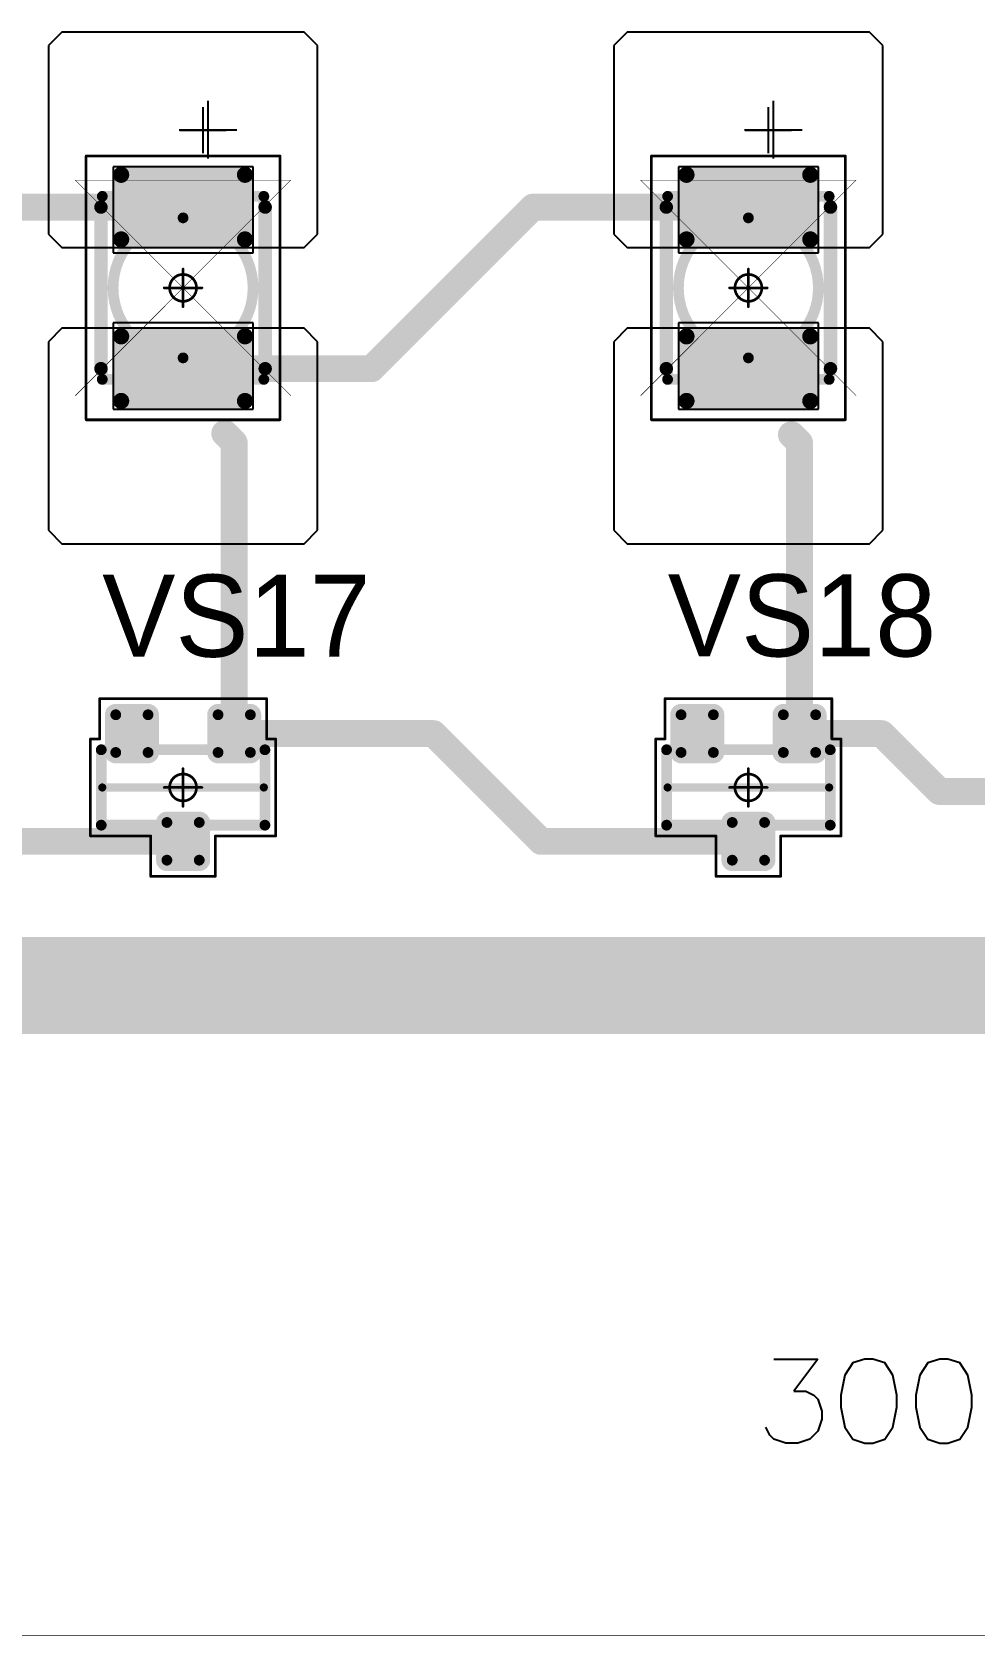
# Model space of a CAD drawing. Header units: millimetres. Extents: x 0 to 395, y 0 to 190.
# Drawn here: x 48.2 to 65.71, y 0 to 29.78 of the extents above; entities that cross this region are included whole.
import ezdxf

# ---------------------------------------------------------------- set-up
doc = ezdxf.new("R2010")
doc.units = ezdxf.units.MM
for name, color, linetype in [('Mechanical13', 56, 'Continuous'), ('Mechanical15', 56, 'Continuous'), ('Mechanical3', 76, 'Continuous'), ('Mechanical5', 56, 'Continuous'), ('TopLayer', 1, 'Continuous'), ('TopOverlay', 2, 'Continuous'), ('TopPaste', 8, 'Continuous'), ('TopSolder', 216, 'Continuous')]:
    doc.layers.add(name, color=color, linetype=linetype)

# ---------------------------------------------------------------- blocks, each defined once
blk = doc.blocks.new('SOT23_1166')
at = {"layer": 'Mechanical13', "const_width": 0.2}
for points in [[(0.7, 1.52), (-0.7, 1.52)], [(-0.7, -1.52), (-0.7, 1.52)], [(0.7, -1.52), (0.7, 1.52)], [(0.7, -1.52), (-0.7, -1.52)]]:
    blk.add_lwpolyline(points, dxfattribs=at)
at = {"layer": 'Mechanical13', "const_width": 0.1}
for points in [[(-0.75, 1.52, 1), (-0.65, 1.52, 1)], [(-0.75, 1.52, 1), (-0.65, 1.52, 1)], [(0.65, 1.52, 1), (0.75, 1.52, 1)], [(0.65, 1.52, 1), (0.75, 1.52, 1)], [(-0.75, -1.52, 1), (-0.65, -1.52, 1)], [(-0.75, -1.52, 1), (-0.65, -1.52, 1)], [(0.65, -1.52, 1), (0.75, -1.52, 1)], [(0.65, -1.52, 1), (0.75, -1.52, 1)]]:
    blk.add_lwpolyline(points, format="xyb", close=True, dxfattribs=at)
at = {"layer": 'Mechanical15', "const_width": 0.05}
for points in [[(-1.65, -1.55), (-1.65, 1.55)], [(-0.9, 1.55), (-1.65, 1.55)], [(-0.9, 1.55), (-0.9, 1.72)], [(0.9, 1.72), (-0.9, 1.72)], [(0.9, 0.6), (0.9, 1.72)], [(1.65, 0.6), (0.9, 0.6)], [(1.65, -0.6), (1.65, 0.6)], [(0, -0.35), (0, 0.35)], [(0.35, 0), (-0.35, 0)], [(1.65, -0.6), (0.9, -0.6)], [(0.9, -1.72), (0.9, -0.6)], [(-0.9, -1.55), (-1.65, -1.55)], [(-0.9, -1.72), (-0.9, -1.55)], [(0.9, -1.72), (-0.9, -1.72)]]:
    blk.add_lwpolyline(points, dxfattribs=at)
at = {"layer": 'Mechanical15'}
for points, const_width in [([(-1.662, 1.55, 1), (-1.637, 1.55, 1)], 0.025), ([(-1.662, 1.55, 1), (-1.637, 1.55, 1)], 0.025), ([(-0.913, 1.72, 1), (-0.888, 1.72, 1)], 0.025), ([(-0.913, 1.72, 1), (-0.888, 1.72, 1)], 0.025), ([(-0.913, 1.55, 1), (-0.888, 1.55, 1)], 0.025), ([(-0.913, 1.55, 1), (-0.888, 1.55, 1)], 0.025), ([(0.888, 1.72, 1), (0.913, 1.72, 1)], 0.025), ([(0.888, 1.72, 1), (0.913, 1.72, 1)], 0.025), ([(0.888, 0.6, 1), (0.913, 0.6, 1)], 0.025), ([(0.888, 0.6, 1), (0.913, 0.6, 1)], 0.025), ([(1.637, 0.6, 1), (1.662, 0.6, 1)], 0.025), ([(1.637, 0.6, 1), (1.662, 0.6, 1)], 0.025), ([(-0.012, 0.35, 1), (0.012, 0.35, 1)], 0.025), ([(-0.362, 0, 1), (-0.337, 0, 1)], 0.025), ([(0.25, 0, 1), (-0.25, 0, 1)], 0.05), ([(-0.262, 0, 1), (-0.238, 0, 1)], 0.025), ([(0.238, 0, 1), (0.262, 0, 1)], 0.025), ([(0.337, 0, 1), (0.362, 0, 1)], 0.025), ([(-0.012, -0.35, 1), (0.012, -0.35, 1)], 0.025), ([(0.888, -0.6, 1), (0.913, -0.6, 1)], 0.025), ([(0.888, -0.6, 1), (0.913, -0.6, 1)], 0.025), ([(1.637, -0.6, 1), (1.662, -0.6, 1)], 0.025), ([(1.637, -0.6, 1), (1.662, -0.6, 1)], 0.025), ([(-1.662, -1.55, 1), (-1.637, -1.55, 1)], 0.025), ([(-1.662, -1.55, 1), (-1.637, -1.55, 1)], 0.025), ([(-0.913, -1.55, 1), (-0.888, -1.55, 1)], 0.025), ([(-0.913, -1.55, 1), (-0.888, -1.55, 1)], 0.025), ([(-0.913, -1.72, 1), (-0.888, -1.72, 1)], 0.025), ([(-0.913, -1.72, 1), (-0.888, -1.72, 1)], 0.025), ([(0.888, -1.72, 1), (0.913, -1.72, 1)], 0.025), ([(0.888, -1.72, 1), (0.913, -1.72, 1)], 0.025)]:
    blk.add_lwpolyline(points, format="xyb", close=True, dxfattribs=dict(at, const_width=const_width))
at = {"layer": 'TopLayer', "const_width": 0.1}
for points in [[(-1.4, 1.25, 1), (-1.3, 1.25, 1)], [(-0.7, 1.25, 1), (-0.6, 1.25, 1)], [(-1.4, 0.65, 1), (-1.3, 0.65, 1)], [(-0.7, 0.65, 1), (-0.6, 0.65, 1)], [(0.6, 0.3, 1), (0.7, 0.3, 1)], [(1.3, 0.3, 1), (1.4, 0.3, 1)], [(0.6, -0.3, 1), (0.7, -0.3, 1)], [(1.3, -0.3, 1), (1.4, -0.3, 1)], [(-1.4, -0.65, 1), (-1.3, -0.65, 1)], [(-0.7, -0.65, 1), (-0.6, -0.65, 1)], [(-1.4, -1.25, 1), (-1.3, -1.25, 1)], [(-0.7, -1.25, 1), (-0.6, -1.25, 1)]]:
    blk.add_lwpolyline(points, format="xyb", close=True, dxfattribs=at)
at = {"layer": 'TopLayer'}
for points in [[(-1.45, 1.25), (-1.45, 0.65), (-0.55, 1.25), (-0.55, 0.65)], [(-1.35, 1.35), (-1.35, 0.55), (-0.65, 1.35), (-0.65, 0.55)], [(0.55, 0.3), (0.55, -0.3), (1.45, 0.3), (1.45, -0.3)], [(0.65, 0.4), (0.65, -0.4), (1.35, 0.4), (1.35, -0.4)], [(-1.35, -0.55), (-1.35, -1.35), (-0.65, -0.55), (-0.65, -1.35)], [(-1.45, -0.65), (-1.45, -1.25), (-0.55, -0.65), (-0.55, -1.25)]]:
    blk.add_solid(points, dxfattribs=at)
at = {"layer": 'TopOverlay', "const_width": 0.15}
blk.add_lwpolyline([(0, -1.5), (0, 1.5)], dxfattribs=at)
at = {"layer": 'TopOverlay', "const_width": 0.075}
for points in [[(-0.038, 1.5, 1), (0.038, 1.5, 1)], [(-0.038, -1.5, 1), (0.038, -1.5, 1)]]:
    blk.add_lwpolyline(points, format="xyb", close=True, dxfattribs=at)
at = {"layer": 'TopPaste', "const_width": 0.075}
for points in [[(-1.387, 1.25, 1), (-1.313, 1.25, 1)], [(-0.687, 1.25, 1), (-0.613, 1.25, 1)], [(-1.387, 0.65, 1), (-1.313, 0.65, 1)], [(-0.687, 0.65, 1), (-0.613, 0.65, 1)], [(0.613, 0.3, 1), (0.687, 0.3, 1)], [(1.313, 0.3, 1), (1.387, 0.3, 1)], [(0.613, -0.3, 1), (0.687, -0.3, 1)], [(1.313, -0.3, 1), (1.387, -0.3, 1)], [(-1.387, -0.65, 1), (-1.313, -0.65, 1)], [(-0.687, -0.65, 1), (-0.613, -0.65, 1)], [(-1.387, -1.25, 1), (-1.313, -1.25, 1)], [(-0.687, -1.25, 1), (-0.613, -1.25, 1)]]:
    blk.add_lwpolyline(points, format="xyb", close=True, dxfattribs=at)
at = {"layer": 'TopPaste'}
for points in [[(-1.425, 1.25), (-1.425, 0.65), (-0.575, 1.25), (-0.575, 0.65)], [(-1.35, 1.325), (-1.35, 0.575), (-0.65, 1.325), (-0.65, 0.575)], [(0.575, 0.3), (0.575, -0.3), (1.425, 0.3), (1.425, -0.3)], [(0.65, 0.375), (0.65, -0.375), (1.35, 0.375), (1.35, -0.375)], [(-1.35, -0.575), (-1.35, -1.325), (-0.65, -0.575), (-0.65, -1.325)], [(-1.425, -0.65), (-1.425, -1.25), (-0.575, -0.65), (-0.575, -1.25)]]:
    blk.add_solid(points, dxfattribs=at)
at = {"layer": 'TopSolder', "const_width": 0.202}
for points in [[(-1.451, 1.25, 1), (-1.249, 1.25, 1)], [(-0.751, 1.25, 1), (-0.549, 1.25, 1)], [(-1.451, 0.65, 1), (-1.249, 0.65, 1)], [(-0.751, 0.65, 1), (-0.549, 0.65, 1)], [(0.549, 0.3, 1), (0.751, 0.3, 1)], [(1.249, 0.3, 1), (1.451, 0.3, 1)], [(0.549, -0.3, 1), (0.751, -0.3, 1)], [(1.249, -0.3, 1), (1.451, -0.3, 1)], [(-1.451, -0.65, 1), (-1.249, -0.65, 1)], [(-0.751, -0.65, 1), (-0.549, -0.65, 1)], [(-1.451, -1.25, 1), (-1.249, -1.25, 1)], [(-0.751, -1.25, 1), (-0.549, -1.25, 1)]]:
    blk.add_lwpolyline(points, format="xyb", close=True, dxfattribs=at)
at = {"layer": 'TopSolder'}
for points in [[(-1.552, 1.25), (-1.552, 0.65), (-0.448, 1.25), (-0.448, 0.65)], [(-1.35, 1.452), (-1.35, 0.448), (-0.65, 1.452), (-0.65, 0.448)], [(0.448, 0.3), (0.448, -0.3), (1.552, 0.3), (1.552, -0.3)], [(0.65, 0.502), (0.65, -0.502), (1.35, 0.502), (1.35, -0.502)], [(-1.35, -0.448), (-1.35, -1.452), (-0.65, -0.448), (-0.65, -1.452)], [(-1.552, -0.65), (-1.552, -1.25), (-0.448, -0.65), (-0.448, -1.25)]]:
    blk.add_solid(points, dxfattribs=at)
blk = doc.blocks.new('SOT23_1167')
at = {"layer": 'Mechanical13', "const_width": 0.2}
for points in [[(0.7, 1.52), (-0.7, 1.52)], [(-0.7, -1.52), (-0.7, 1.52)], [(0.7, -1.52), (0.7, 1.52)], [(0.7, -1.52), (-0.7, -1.52)]]:
    blk.add_lwpolyline(points, dxfattribs=at)
at = {"layer": 'Mechanical13', "const_width": 0.1}
for points in [[(-0.75, 1.52, 1), (-0.65, 1.52, 1)], [(-0.75, 1.52, 1), (-0.65, 1.52, 1)], [(0.65, 1.52, 1), (0.75, 1.52, 1)], [(0.65, 1.52, 1), (0.75, 1.52, 1)], [(-0.75, -1.52, 1), (-0.65, -1.52, 1)], [(-0.75, -1.52, 1), (-0.65, -1.52, 1)], [(0.65, -1.52, 1), (0.75, -1.52, 1)], [(0.65, -1.52, 1), (0.75, -1.52, 1)]]:
    blk.add_lwpolyline(points, format="xyb", close=True, dxfattribs=at)
at = {"layer": 'Mechanical15', "const_width": 0.05}
for points in [[(-1.65, -1.55), (-1.65, 1.55)], [(-0.9, 1.55), (-1.65, 1.55)], [(-0.9, 1.55), (-0.9, 1.72)], [(0.9, 1.72), (-0.9, 1.72)], [(0.9, 0.6), (0.9, 1.72)], [(1.65, 0.6), (0.9, 0.6)], [(1.65, -0.6), (1.65, 0.6)], [(0, -0.35), (0, 0.35)], [(0.35, 0), (-0.35, 0)], [(1.65, -0.6), (0.9, -0.6)], [(0.9, -1.72), (0.9, -0.6)], [(-0.9, -1.55), (-1.65, -1.55)], [(-0.9, -1.72), (-0.9, -1.55)], [(0.9, -1.72), (-0.9, -1.72)]]:
    blk.add_lwpolyline(points, dxfattribs=at)
at = {"layer": 'Mechanical15'}
for points, const_width in [([(-1.662, 1.55, 1), (-1.637, 1.55, 1)], 0.025), ([(-1.662, 1.55, 1), (-1.637, 1.55, 1)], 0.025), ([(-0.913, 1.72, 1), (-0.888, 1.72, 1)], 0.025), ([(-0.913, 1.72, 1), (-0.888, 1.72, 1)], 0.025), ([(-0.913, 1.55, 1), (-0.888, 1.55, 1)], 0.025), ([(-0.913, 1.55, 1), (-0.888, 1.55, 1)], 0.025), ([(0.888, 1.72, 1), (0.913, 1.72, 1)], 0.025), ([(0.888, 1.72, 1), (0.913, 1.72, 1)], 0.025), ([(0.888, 0.6, 1), (0.913, 0.6, 1)], 0.025), ([(0.888, 0.6, 1), (0.913, 0.6, 1)], 0.025), ([(1.637, 0.6, 1), (1.662, 0.6, 1)], 0.025), ([(1.637, 0.6, 1), (1.662, 0.6, 1)], 0.025), ([(-0.012, 0.35, 1), (0.012, 0.35, 1)], 0.025), ([(-0.362, 0, 1), (-0.337, 0, 1)], 0.025), ([(0.25, 0, 1), (-0.25, 0, 1)], 0.05), ([(-0.262, 0, 1), (-0.238, 0, 1)], 0.025), ([(0.238, 0, 1), (0.262, 0, 1)], 0.025), ([(0.337, 0, 1), (0.362, 0, 1)], 0.025), ([(-0.012, -0.35, 1), (0.012, -0.35, 1)], 0.025), ([(0.888, -0.6, 1), (0.913, -0.6, 1)], 0.025), ([(0.888, -0.6, 1), (0.913, -0.6, 1)], 0.025), ([(1.637, -0.6, 1), (1.662, -0.6, 1)], 0.025), ([(1.637, -0.6, 1), (1.662, -0.6, 1)], 0.025), ([(-1.662, -1.55, 1), (-1.637, -1.55, 1)], 0.025), ([(-1.662, -1.55, 1), (-1.637, -1.55, 1)], 0.025), ([(-0.913, -1.55, 1), (-0.888, -1.55, 1)], 0.025), ([(-0.913, -1.55, 1), (-0.888, -1.55, 1)], 0.025), ([(-0.913, -1.72, 1), (-0.888, -1.72, 1)], 0.025), ([(-0.913, -1.72, 1), (-0.888, -1.72, 1)], 0.025), ([(0.888, -1.72, 1), (0.913, -1.72, 1)], 0.025), ([(0.888, -1.72, 1), (0.913, -1.72, 1)], 0.025)]:
    blk.add_lwpolyline(points, format="xyb", close=True, dxfattribs=dict(at, const_width=const_width))
at = {"layer": 'TopLayer', "const_width": 0.1}
for points in [[(-1.4, 1.25, 1), (-1.3, 1.25, 1)], [(-0.7, 1.25, 1), (-0.6, 1.25, 1)], [(-1.4, 0.65, 1), (-1.3, 0.65, 1)], [(-0.7, 0.65, 1), (-0.6, 0.65, 1)], [(0.6, 0.3, 1), (0.7, 0.3, 1)], [(1.3, 0.3, 1), (1.4, 0.3, 1)], [(0.6, -0.3, 1), (0.7, -0.3, 1)], [(1.3, -0.3, 1), (1.4, -0.3, 1)], [(-1.4, -0.65, 1), (-1.3, -0.65, 1)], [(-0.7, -0.65, 1), (-0.6, -0.65, 1)], [(-1.4, -1.25, 1), (-1.3, -1.25, 1)], [(-0.7, -1.25, 1), (-0.6, -1.25, 1)]]:
    blk.add_lwpolyline(points, format="xyb", close=True, dxfattribs=at)
at = {"layer": 'TopLayer'}
for points in [[(-1.45, 1.25), (-1.45, 0.65), (-0.55, 1.25), (-0.55, 0.65)], [(-1.35, 1.35), (-1.35, 0.55), (-0.65, 1.35), (-0.65, 0.55)], [(0.55, 0.3), (0.55, -0.3), (1.45, 0.3), (1.45, -0.3)], [(0.65, 0.4), (0.65, -0.4), (1.35, 0.4), (1.35, -0.4)], [(-1.35, -0.55), (-1.35, -1.35), (-0.65, -0.55), (-0.65, -1.35)], [(-1.45, -0.65), (-1.45, -1.25), (-0.55, -0.65), (-0.55, -1.25)]]:
    blk.add_solid(points, dxfattribs=at)
at = {"layer": 'TopOverlay', "const_width": 0.15}
blk.add_lwpolyline([(0, -1.5), (0, 1.5)], dxfattribs=at)
at = {"layer": 'TopOverlay', "const_width": 0.075}
for points in [[(-0.038, 1.5, 1), (0.038, 1.5, 1)], [(-0.038, -1.5, 1), (0.038, -1.5, 1)]]:
    blk.add_lwpolyline(points, format="xyb", close=True, dxfattribs=at)
at = {"layer": 'TopPaste', "const_width": 0.075}
for points in [[(-1.387, 1.25, 1), (-1.313, 1.25, 1)], [(-0.687, 1.25, 1), (-0.613, 1.25, 1)], [(-1.387, 0.65, 1), (-1.313, 0.65, 1)], [(-0.687, 0.65, 1), (-0.613, 0.65, 1)], [(0.613, 0.3, 1), (0.687, 0.3, 1)], [(1.313, 0.3, 1), (1.387, 0.3, 1)], [(0.613, -0.3, 1), (0.687, -0.3, 1)], [(1.313, -0.3, 1), (1.387, -0.3, 1)], [(-1.387, -0.65, 1), (-1.313, -0.65, 1)], [(-0.687, -0.65, 1), (-0.613, -0.65, 1)], [(-1.387, -1.25, 1), (-1.313, -1.25, 1)], [(-0.687, -1.25, 1), (-0.613, -1.25, 1)]]:
    blk.add_lwpolyline(points, format="xyb", close=True, dxfattribs=at)
at = {"layer": 'TopPaste'}
for points in [[(-1.425, 1.25), (-1.425, 0.65), (-0.575, 1.25), (-0.575, 0.65)], [(-1.35, 1.325), (-1.35, 0.575), (-0.65, 1.325), (-0.65, 0.575)], [(0.575, 0.3), (0.575, -0.3), (1.425, 0.3), (1.425, -0.3)], [(0.65, 0.375), (0.65, -0.375), (1.35, 0.375), (1.35, -0.375)], [(-1.35, -0.575), (-1.35, -1.325), (-0.65, -0.575), (-0.65, -1.325)], [(-1.425, -0.65), (-1.425, -1.25), (-0.575, -0.65), (-0.575, -1.25)]]:
    blk.add_solid(points, dxfattribs=at)
at = {"layer": 'TopSolder', "const_width": 0.202}
for points in [[(-1.451, 1.25, 1), (-1.249, 1.25, 1)], [(-0.751, 1.25, 1), (-0.549, 1.25, 1)], [(-1.451, 0.65, 1), (-1.249, 0.65, 1)], [(-0.751, 0.65, 1), (-0.549, 0.65, 1)], [(0.549, 0.3, 1), (0.751, 0.3, 1)], [(1.249, 0.3, 1), (1.451, 0.3, 1)], [(0.549, -0.3, 1), (0.751, -0.3, 1)], [(1.249, -0.3, 1), (1.451, -0.3, 1)], [(-1.451, -0.65, 1), (-1.249, -0.65, 1)], [(-0.751, -0.65, 1), (-0.549, -0.65, 1)], [(-1.451, -1.25, 1), (-1.249, -1.25, 1)], [(-0.751, -1.25, 1), (-0.549, -1.25, 1)]]:
    blk.add_lwpolyline(points, format="xyb", close=True, dxfattribs=at)
at = {"layer": 'TopSolder'}
for points in [[(-1.552, 1.25), (-1.552, 0.65), (-0.448, 1.25), (-0.448, 0.65)], [(-1.35, 1.452), (-1.35, 0.448), (-0.65, 1.452), (-0.65, 0.448)], [(0.448, 0.3), (0.448, -0.3), (1.552, 0.3), (1.552, -0.3)], [(0.65, 0.502), (0.65, -0.502), (1.35, 0.502), (1.35, -0.502)], [(-1.35, -0.448), (-1.35, -1.452), (-0.65, -0.448), (-0.65, -1.452)], [(-1.552, -0.65), (-1.552, -1.25), (-0.448, -0.65), (-0.448, -1.25)]]:
    blk.add_solid(points, dxfattribs=at)
blk = doc.blocks.new('T66G_4_1314')
at = {"layer": 'Mechanical13'}
for p, q in [((2.936, 0.071), (2.936, -1)), ((2.4, -0.464), (3.471, -0.464))]:
    blk.add_line(p, q, dxfattribs=at)
at = {"layer": 'Mechanical13', "const_width": 0.2}
for points in [[(-1.7, 1.5), (1.7, 1.5)], [(-1.7, 1.5), (-1.7, -1.5)], [(1.7, 1.5), (1.7, -1.5)], [(-1.7, -1.5), (1.7, -1.5)]]:
    blk.add_lwpolyline(points, dxfattribs=at)
at = {"layer": 'Mechanical13'}
for points, const_width in [([(-1.75, 1.5, 1), (-1.65, 1.5, 1)], 0.1), ([(-1.75, 1.5, 1), (-1.65, 1.5, 1)], 0.1), ([(1.65, 1.5, 1), (1.75, 1.5, 1)], 0.1), ([(1.65, 1.5, 1), (1.75, 1.5, 1)], 0.1), ([(1.3, 0, 1), (-1.3, 0, 1)], 0.2), ([(-1.35, 0, 1), (-1.25, 0, 1)], 0.1), ([(1.25, 0, 1), (1.35, 0, 1)], 0.1), ([(-1.75, -1.5, 1), (-1.65, -1.5, 1)], 0.1), ([(-1.75, -1.5, 1), (-1.65, -1.5, 1)], 0.1), ([(1.65, -1.5, 1), (1.75, -1.5, 1)], 0.1), ([(1.65, -1.5, 1), (1.75, -1.5, 1)], 0.1)]:
    blk.add_lwpolyline(points, format="xyb", close=True, dxfattribs=dict(at, const_width=const_width))
at = {"layer": 'Mechanical15', "const_width": 0.05}
for points in [[(-2.45, 1.8), (-2.45, -1.8)], [(-2.45, 1.8), (2.45, 1.8)], [(2.45, 1.8), (2.45, -1.8)], [(0, 0.35), (0, -0.35)], [(-0.35, 0), (0.35, 0)], [(-2.45, -1.8), (2.45, -1.8)]]:
    blk.add_lwpolyline(points, dxfattribs=at)
at = {"layer": 'Mechanical15'}
for points, const_width in [([(-2.462, 1.8, 1), (-2.438, 1.8, 1)], 0.025), ([(-2.462, 1.8, 1), (-2.438, 1.8, 1)], 0.025), ([(2.438, 1.8, 1), (2.462, 1.8, 1)], 0.025), ([(2.438, 1.8, 1), (2.462, 1.8, 1)], 0.025), ([(-0.012, 0.35, 1), (0.012, 0.35, 1)], 0.025), ([(-0.362, 0, 1), (-0.337, 0, 1)], 0.025), ([(0.25, 0, 1), (-0.25, 0, 1)], 0.05), ([(-0.262, 0, 1), (-0.238, 0, 1)], 0.025), ([(0.238, 0, 1), (0.262, 0, 1)], 0.025), ([(0.337, 0, 1), (0.362, 0, 1)], 0.025), ([(-0.012, -0.35, 1), (0.012, -0.35, 1)], 0.025), ([(-2.462, -1.8, 1), (-2.438, -1.8, 1)], 0.025), ([(-2.462, -1.8, 1), (-2.438, -1.8, 1)], 0.025), ([(2.438, -1.8, 1), (2.462, -1.8, 1)], 0.025), ([(2.438, -1.8, 1), (2.462, -1.8, 1)], 0.025)]:
    blk.add_lwpolyline(points, format="xyb", close=True, dxfattribs=dict(at, const_width=const_width))
at = {"layer": 'TopLayer'}
for p, q in [((-4.5, 2.5), (-4.75, 2.25)), ((-1, 2.5), (-4.5, 2.5)), ((-0.75, 2.25), (-1, 2.5)), ((1, 2.5), (0.75, 2.25)), ((4.5, 2.5), (1, 2.5)), ((4.75, 2.25), (4.5, 2.5)), ((-4.75, 2.25), (-4.75, -2.25)), ((-0.75, -2.25), (-0.75, 2.25)), ((0.75, 2.25), (0.75, -2.25)), ((4.75, -2.25), (4.75, 2.25)), ((-4.75, -2.25), (-4.5, -2.5)), ((-1, -2.5), (-0.75, -2.25)), ((0.75, -2.25), (1, -2.5)), ((4.5, -2.5), (4.75, -2.25)), ((-4.5, -2.5), (-1, -2.5)), ((1, -2.5), (4.5, -2.5))]:
    blk.add_line(p, q, dxfattribs=at)
at = {"layer": 'TopLayer', "const_width": 0.15}
for points in [[(-2.175, 1.15, 1), (-2.025, 1.15, 1)], [(-0.975, 1.15, 1), (-0.825, 1.15, 1)], [(0.825, 1.15, 1), (0.975, 1.15, 1)], [(2.025, 1.15, 1), (2.175, 1.15, 1)], [(-2.175, -1.15, 1), (-2.025, -1.15, 1)], [(-0.975, -1.15, 1), (-0.825, -1.15, 1)], [(0.825, -1.15, 1), (0.975, -1.15, 1)], [(2.025, -1.15, 1), (2.175, -1.15, 1)]]:
    blk.add_lwpolyline(points, format="xyb", close=True, dxfattribs=at)
at = {"layer": 'TopLayer'}
for points in [[(-0.9, 1.3), (-2.1, 1.3), (-0.9, -1.3), (-2.1, -1.3)], [(2.1, 1.3), (0.9, 1.3), (2.1, -1.3), (0.9, -1.3)], [(-0.75, 1.15), (-2.25, 1.15), (-0.75, -1.15), (-2.25, -1.15)], [(2.25, 1.15), (0.75, 1.15), (2.25, -1.15), (0.75, -1.15)]]:
    blk.add_solid(points, dxfattribs=at)
at = {"layer": 'TopOverlay'}
for p, q in [((2.928, 0.057), (2.928, -0.8)), ((2.5, -0.372), (3.357, -0.372))]:
    blk.add_line(p, q, dxfattribs=at)
at = {"layer": 'TopOverlay', "const_width": 0.25}
for points in [[(-1.5, 1.525), (1.5, 1.525)], [(-1.5, -1.525), (1.5, -1.525)]]:
    blk.add_lwpolyline(points, dxfattribs=at)
at = {"layer": 'TopOverlay', "const_width": 0.125}
for points in [[(-1.562, 1.525, 1), (-1.438, 1.525, 1)], [(1.438, 1.525, 1), (1.562, 1.525, 1)], [(-1.562, -1.525, 1), (-1.438, -1.525, 1)], [(1.438, -1.525, 1), (1.562, -1.525, 1)]]:
    blk.add_lwpolyline(points, format="xyb", close=True, dxfattribs=at)
at = {"layer": 'TopPaste', "const_width": 0.125}
for points in [[(-2.162, 1.15, 1), (-2.037, 1.15, 1)], [(-0.962, 1.15, 1), (-0.838, 1.15, 1)], [(0.838, 1.15, 1), (0.962, 1.15, 1)], [(2.037, 1.15, 1), (2.162, 1.15, 1)], [(-2.162, -1.15, 1), (-2.037, -1.15, 1)], [(-0.962, -1.15, 1), (-0.838, -1.15, 1)], [(0.838, -1.15, 1), (0.962, -1.15, 1)], [(2.037, -1.15, 1), (2.162, -1.15, 1)]]:
    blk.add_lwpolyline(points, format="xyb", close=True, dxfattribs=at)
at = {"layer": 'TopPaste'}
for points in [[(-0.9, 1.275), (-2.1, 1.275), (-0.9, -1.275), (-2.1, -1.275)], [(2.1, 1.275), (0.9, 1.275), (2.1, -1.275), (0.9, -1.275)], [(-0.775, 1.15), (-2.225, 1.15), (-0.775, -1.15), (-2.225, -1.15)], [(2.225, 1.15), (0.775, 1.15), (2.225, -1.15), (0.775, -1.15)]]:
    blk.add_solid(points, dxfattribs=at)
at = {"layer": 'TopSolder'}
for p, q in [((-2.25, 1.3), (-2.25, -1.3)), ((-0.65, 1.3), (-2.25, 1.3)), ((-0.65, -1.3), (-0.65, 1.3)), ((0.65, 1.3), (0.65, -1.3)), ((2.25, 1.3), (0.65, 1.3)), ((2.25, -1.3), (2.25, 1.3)), ((-2.25, -1.3), (-0.65, -1.3)), ((0.65, -1.3), (2.25, -1.3))]:
    blk.add_line(p, q, dxfattribs=at)
blk = doc.blocks.new('T66G_4_1315')
at = {"layer": 'Mechanical13'}
for p, q in [((2.936, 0.071), (2.936, -1)), ((2.4, -0.464), (3.471, -0.464))]:
    blk.add_line(p, q, dxfattribs=at)
at = {"layer": 'Mechanical13', "const_width": 0.2}
for points in [[(-1.7, 1.5), (1.7, 1.5)], [(-1.7, 1.5), (-1.7, -1.5)], [(1.7, 1.5), (1.7, -1.5)], [(-1.7, -1.5), (1.7, -1.5)]]:
    blk.add_lwpolyline(points, dxfattribs=at)
at = {"layer": 'Mechanical13'}
for points, const_width in [([(-1.75, 1.5, 1), (-1.65, 1.5, 1)], 0.1), ([(-1.75, 1.5, 1), (-1.65, 1.5, 1)], 0.1), ([(1.65, 1.5, 1), (1.75, 1.5, 1)], 0.1), ([(1.65, 1.5, 1), (1.75, 1.5, 1)], 0.1), ([(1.3, 0, 1), (-1.3, 0, 1)], 0.2), ([(-1.35, 0, 1), (-1.25, 0, 1)], 0.1), ([(1.25, 0, 1), (1.35, 0, 1)], 0.1), ([(-1.75, -1.5, 1), (-1.65, -1.5, 1)], 0.1), ([(-1.75, -1.5, 1), (-1.65, -1.5, 1)], 0.1), ([(1.65, -1.5, 1), (1.75, -1.5, 1)], 0.1), ([(1.65, -1.5, 1), (1.75, -1.5, 1)], 0.1)]:
    blk.add_lwpolyline(points, format="xyb", close=True, dxfattribs=dict(at, const_width=const_width))
at = {"layer": 'Mechanical15', "const_width": 0.05}
for points in [[(-2.45, 1.8), (-2.45, -1.8)], [(-2.45, 1.8), (2.45, 1.8)], [(2.45, 1.8), (2.45, -1.8)], [(0, 0.35), (0, -0.35)], [(-0.35, 0), (0.35, 0)], [(-2.45, -1.8), (2.45, -1.8)]]:
    blk.add_lwpolyline(points, dxfattribs=at)
at = {"layer": 'Mechanical15'}
for points, const_width in [([(-2.462, 1.8, 1), (-2.438, 1.8, 1)], 0.025), ([(-2.462, 1.8, 1), (-2.438, 1.8, 1)], 0.025), ([(2.438, 1.8, 1), (2.462, 1.8, 1)], 0.025), ([(2.438, 1.8, 1), (2.462, 1.8, 1)], 0.025), ([(-0.012, 0.35, 1), (0.012, 0.35, 1)], 0.025), ([(-0.362, 0, 1), (-0.337, 0, 1)], 0.025), ([(0.25, 0, 1), (-0.25, 0, 1)], 0.05), ([(-0.262, 0, 1), (-0.238, 0, 1)], 0.025), ([(0.238, 0, 1), (0.262, 0, 1)], 0.025), ([(0.337, 0, 1), (0.362, 0, 1)], 0.025), ([(-0.012, -0.35, 1), (0.012, -0.35, 1)], 0.025), ([(-2.462, -1.8, 1), (-2.438, -1.8, 1)], 0.025), ([(-2.462, -1.8, 1), (-2.438, -1.8, 1)], 0.025), ([(2.438, -1.8, 1), (2.462, -1.8, 1)], 0.025), ([(2.438, -1.8, 1), (2.462, -1.8, 1)], 0.025)]:
    blk.add_lwpolyline(points, format="xyb", close=True, dxfattribs=dict(at, const_width=const_width))
at = {"layer": 'TopLayer'}
for p, q in [((-4.5, 2.5), (-4.75, 2.25)), ((-1, 2.5), (-4.5, 2.5)), ((-0.75, 2.25), (-1, 2.5)), ((1, 2.5), (0.75, 2.25)), ((4.5, 2.5), (1, 2.5)), ((4.75, 2.25), (4.5, 2.5)), ((-4.75, 2.25), (-4.75, -2.25)), ((-0.75, -2.25), (-0.75, 2.25)), ((0.75, 2.25), (0.75, -2.25)), ((4.75, -2.25), (4.75, 2.25)), ((-4.75, -2.25), (-4.5, -2.5)), ((-1, -2.5), (-0.75, -2.25)), ((0.75, -2.25), (1, -2.5)), ((4.5, -2.5), (4.75, -2.25)), ((-4.5, -2.5), (-1, -2.5)), ((1, -2.5), (4.5, -2.5))]:
    blk.add_line(p, q, dxfattribs=at)
at = {"layer": 'TopLayer', "const_width": 0.15}
for points in [[(-2.175, 1.15, 1), (-2.025, 1.15, 1)], [(-0.975, 1.15, 1), (-0.825, 1.15, 1)], [(0.825, 1.15, 1), (0.975, 1.15, 1)], [(2.025, 1.15, 1), (2.175, 1.15, 1)], [(-2.175, -1.15, 1), (-2.025, -1.15, 1)], [(-0.975, -1.15, 1), (-0.825, -1.15, 1)], [(0.825, -1.15, 1), (0.975, -1.15, 1)], [(2.025, -1.15, 1), (2.175, -1.15, 1)]]:
    blk.add_lwpolyline(points, format="xyb", close=True, dxfattribs=at)
at = {"layer": 'TopLayer'}
for points in [[(-0.9, 1.3), (-2.1, 1.3), (-0.9, -1.3), (-2.1, -1.3)], [(2.1, 1.3), (0.9, 1.3), (2.1, -1.3), (0.9, -1.3)], [(-0.75, 1.15), (-2.25, 1.15), (-0.75, -1.15), (-2.25, -1.15)], [(2.25, 1.15), (0.75, 1.15), (2.25, -1.15), (0.75, -1.15)]]:
    blk.add_solid(points, dxfattribs=at)
at = {"layer": 'TopOverlay'}
for p, q in [((2.928, 0.057), (2.928, -0.8)), ((2.5, -0.372), (3.357, -0.372))]:
    blk.add_line(p, q, dxfattribs=at)
at = {"layer": 'TopOverlay', "const_width": 0.25}
for points in [[(-1.5, 1.525), (1.5, 1.525)], [(-1.5, -1.525), (1.5, -1.525)]]:
    blk.add_lwpolyline(points, dxfattribs=at)
at = {"layer": 'TopOverlay', "const_width": 0.125}
for points in [[(-1.562, 1.525, 1), (-1.438, 1.525, 1)], [(1.438, 1.525, 1), (1.562, 1.525, 1)], [(-1.562, -1.525, 1), (-1.438, -1.525, 1)], [(1.438, -1.525, 1), (1.562, -1.525, 1)]]:
    blk.add_lwpolyline(points, format="xyb", close=True, dxfattribs=at)
at = {"layer": 'TopPaste', "const_width": 0.125}
for points in [[(-2.162, 1.15, 1), (-2.037, 1.15, 1)], [(-0.962, 1.15, 1), (-0.838, 1.15, 1)], [(0.838, 1.15, 1), (0.962, 1.15, 1)], [(2.037, 1.15, 1), (2.162, 1.15, 1)], [(-2.162, -1.15, 1), (-2.037, -1.15, 1)], [(-0.962, -1.15, 1), (-0.838, -1.15, 1)], [(0.838, -1.15, 1), (0.962, -1.15, 1)], [(2.037, -1.15, 1), (2.162, -1.15, 1)]]:
    blk.add_lwpolyline(points, format="xyb", close=True, dxfattribs=at)
at = {"layer": 'TopPaste'}
for points in [[(-0.9, 1.275), (-2.1, 1.275), (-0.9, -1.275), (-2.1, -1.275)], [(2.1, 1.275), (0.9, 1.275), (2.1, -1.275), (0.9, -1.275)], [(-0.775, 1.15), (-2.225, 1.15), (-0.775, -1.15), (-2.225, -1.15)], [(2.225, 1.15), (0.775, 1.15), (2.225, -1.15), (0.775, -1.15)]]:
    blk.add_solid(points, dxfattribs=at)
at = {"layer": 'TopSolder'}
for p, q in [((-2.25, 1.3), (-2.25, -1.3)), ((-0.65, 1.3), (-2.25, 1.3)), ((-0.65, -1.3), (-0.65, 1.3)), ((0.65, 1.3), (0.65, -1.3)), ((2.25, 1.3), (0.65, 1.3)), ((2.25, -1.3), (2.25, 1.3)), ((-2.25, -1.3), (-0.65, -1.3)), ((0.65, -1.3), (2.25, -1.3))]:
    blk.add_line(p, q, dxfattribs=at)

msp = doc.modelspace()

# ---------------------------------------------------------------- linework, layer by layer
at = {"layer": 'Mechanical3', "const_width": 0.01}
msp.add_lwpolyline([(0, 0), (395, 0)], dxfattribs=at)
at = {"layer": 'Mechanical5'}
for points, const_width in [([(49, 23.027), (53, 27.027)], 0.01), ([(49, 27.027), (53, 23.027)], 0.01), ([(49, 23.027), (49, 27.027)], 0.001), ([(49, 27.027), (53, 27.027)], 0.001), ([(53, 23.027), (53, 27.027)], 0.001), ([(59.5, 23.027), (63.5, 27.027)], 0.01), ([(59.5, 27.027), (63.5, 23.027)], 0.01), ([(59.5, 23.027), (59.5, 27.027)], 0.001), ([(59.5, 27.027), (63.5, 27.027)], 0.001), ([(63.5, 23.027), (63.5, 27.027)], 0.001), ([(49, 23.027), (53, 23.027)], 0.001), ([(59.5, 23.027), (63.5, 23.027)], 0.001)]:
    msp.add_lwpolyline(points, dxfattribs=dict(at, const_width=const_width))
for points, const_width in [([(48.998, 27.027, 1), (49.003, 27.027, 1)], 0.005), ([(49, 27.027, 1), (49, 27.027, 1)], 0.0005), ([(49, 27.027, 1), (49, 27.027, 1)], 0.0005), ([(52.998, 27.027, 1), (53.003, 27.027, 1)], 0.005), ([(53, 27.027, 1), (53, 27.027, 1)], 0.0005), ([(53, 27.027, 1), (53, 27.027, 1)], 0.0005), ([(59.498, 27.027, 1), (59.502, 27.027, 1)], 0.005), ([(59.5, 27.027, 1), (59.5, 27.027, 1)], 0.0005), ([(59.5, 27.027, 1), (59.5, 27.027, 1)], 0.0005), ([(63.498, 27.027, 1), (63.502, 27.027, 1)], 0.005), ([(63.5, 27.027, 1), (63.5, 27.027, 1)], 0.0005), ([(63.5, 27.027, 1), (63.5, 27.027, 1)], 0.0005), ([(48.998, 23.027, 1), (49.003, 23.027, 1)], 0.005), ([(49, 23.027, 1), (49, 23.027, 1)], 0.0005), ([(49, 23.027, 1), (49, 23.027, 1)], 0.0005), ([(52.998, 23.027, 1), (53.003, 23.027, 1)], 0.005), ([(53, 23.027, 1), (53, 23.027, 1)], 0.0005), ([(53, 23.027, 1), (53, 23.027, 1)], 0.0005), ([(59.498, 23.027, 1), (59.502, 23.027, 1)], 0.005), ([(59.5, 23.027, 1), (59.5, 23.027, 1)], 0.0005), ([(59.5, 23.027, 1), (59.5, 23.027, 1)], 0.0005), ([(63.498, 23.027, 1), (63.502, 23.027, 1)], 0.005), ([(63.5, 23.027, 1), (63.5, 23.027, 1)], 0.0005), ([(63.5, 23.027, 1), (63.5, 23.027, 1)], 0.0005)]:
    msp.add_lwpolyline(points, format="xyb", close=True, dxfattribs=dict(at, const_width=const_width))
at = {"layer": 'TopLayer'}
for p, q in [((61.974, 5.137), (62.792, 5.137)), ((62.792, 5.137), (62.346, 4.542)), ((63.662, 5.137), (63.439, 5.063)), ((63.811, 5.137), (63.662, 5.137)), ((64.034, 5.063), (63.811, 5.137)), ((65.053, 5.137), (64.83, 5.063)), ((65.202, 5.137), (65.053, 5.137)), ((65.425, 5.063), (65.202, 5.137)), ((63.29, 4.84), (63.216, 4.468)), ((63.439, 5.063), (63.29, 4.84)), ((64.183, 4.84), (64.034, 5.063)), ((64.258, 4.468), (64.183, 4.84)), ((64.682, 4.84), (64.607, 4.468)), ((64.83, 5.063), (64.682, 4.84)), ((65.574, 4.84), (65.425, 5.063)), ((65.649, 4.468), (65.574, 4.84)), ((62.346, 4.542), (62.569, 4.542)), ((62.569, 4.542), (62.718, 4.468)), ((62.718, 4.468), (62.792, 4.393)), ((63.216, 4.468), (63.216, 4.244)), ((64.258, 4.244), (64.258, 4.468)), ((64.607, 4.468), (64.607, 4.244)), ((65.649, 4.244), (65.649, 4.468)), ((62.792, 4.393), (62.866, 4.17)), ((62.866, 4.17), (62.866, 4.021)), ((63.216, 4.244), (63.29, 3.873)), ((64.183, 3.873), (64.258, 4.244)), ((64.607, 4.244), (64.682, 3.873)), ((65.574, 3.873), (65.649, 4.244)), ((61.899, 3.724), (61.825, 3.873)), ((62.866, 4.021), (62.792, 3.798)), ((63.29, 3.873), (63.439, 3.649)), ((64.034, 3.649), (64.183, 3.873)), ((64.682, 3.873), (64.83, 3.649)), ((65.425, 3.649), (65.574, 3.873)), ((61.974, 3.649), (61.899, 3.724)), ((62.197, 3.575), (61.974, 3.649)), ((62.42, 3.575), (62.197, 3.575)), ((62.643, 3.649), (62.42, 3.575)), ((62.792, 3.798), (62.643, 3.649)), ((63.439, 3.649), (63.662, 3.575)), ((63.662, 3.575), (63.811, 3.575)), ((63.811, 3.575), (64.034, 3.649)), ((64.83, 3.649), (65.053, 3.575)), ((65.053, 3.575), (65.202, 3.575)), ((65.202, 3.575), (65.425, 3.649))]:
    msp.add_line(p, q, dxfattribs=at)
for points, const_width in [([(47.002, 26.527), (50.5, 26.527)], 0.5), ([(54.502, 23.527), (57.502, 26.527)], 0.5), ([(57.502, 26.527), (61, 26.527)], 0.5), ([(51, 23.527), (54.502, 23.527)], 0.5), ([(51.775, 22.325), (51.95, 22.15)], 0.5), ([(51.95, 16.75), (51.95, 22.15)], 0.5), ([(62.3, 22.3), (62.45, 22.15)], 0.5), ([(62.45, 16.75), (62.45, 22.15)], 0.5), ([(51.95, 16.75), (55.65, 16.75)], 0.5), ([(55.65, 16.75), (57.65, 14.75)], 0.5), ([(62.45, 16.75), (63.975, 16.75)], 0.5), ([(63.975, 16.75), (65.05, 15.675)], 0.5), ([(65.05, 15.675), (66.725, 15.675)], 0.5), ([(47.15, 14.75), (51, 14.75)], 0.5), ([(57.65, 14.75), (61.5, 14.75)], 0.5), ([(31.6, 12.075), (69.75, 12.075)], 1.8)]:
    msp.add_lwpolyline(points, dxfattribs=dict(at, const_width=const_width))
at = {"layer": 'TopLayer', "const_width": 0.25}
for points in [[(50.375, 26.527, 1), (50.625, 26.527, 1)], [(57.377, 26.527, 1), (57.627, 26.527, 1)], [(57.377, 26.527, 1), (57.627, 26.527, 1)], [(60.875, 26.527, 1), (61.125, 26.527, 1)], [(50.875, 23.527, 1), (51.125, 23.527, 1)], [(54.377, 23.527, 1), (54.627, 23.527, 1)], [(54.377, 23.527, 1), (54.627, 23.527, 1)], [(51.65, 22.325, 1), (51.9, 22.325, 1)], [(51.825, 22.15, 1), (52.075, 22.15, 1)], [(51.825, 22.15, 1), (52.075, 22.15, 1)], [(62.175, 22.3, 1), (62.425, 22.3, 1)], [(62.325, 22.15, 1), (62.575, 22.15, 1)], [(62.325, 22.15, 1), (62.575, 22.15, 1)], [(51.825, 16.75, 1), (52.075, 16.75, 1)], [(51.825, 16.75, 1), (52.075, 16.75, 1)], [(55.525, 16.75, 1), (55.775, 16.75, 1)], [(55.525, 16.75, 1), (55.775, 16.75, 1)], [(62.325, 16.75, 1), (62.575, 16.75, 1)], [(62.325, 16.75, 1), (62.575, 16.75, 1)], [(63.85, 16.75, 1), (64.1, 16.75, 1)], [(63.85, 16.75, 1), (64.1, 16.75, 1)], [(64.925, 15.675, 1), (65.175, 15.675, 1)], [(64.925, 15.675, 1), (65.175, 15.675, 1)], [(50.875, 14.75, 1), (51.125, 14.75, 1)], [(57.525, 14.75, 1), (57.775, 14.75, 1)], [(57.525, 14.75, 1), (57.775, 14.75, 1)], [(61.375, 14.75, 1), (61.625, 14.75, 1)]]:
    msp.add_lwpolyline(points, format="xyb", close=True, dxfattribs=at)

# ---------------------------------------------------------------- block references
for name, p, rotation in [('T66G_4_1315', (51, 25.027), 90), ('T66G_4_1314', (61.5, 25.027), 90), ('SOT23_1167', (51, 15.75), 270), ('SOT23_1166', (61.5, 15.75), 270)]:
    msp.add_blockref(name, p, dxfattribs=dict(rotation=rotation))

# ---------------------------------------------------------------- texts
at = {"layer": 'TopOverlay'}
for s, p in [('VS17', (49.498, 18.177)), ('VS18', (60.003, 18.183))]:
    msp.add_text(s, height=1.524, dxfattribs=at).set_placement(p)

doc.saveas('drawing.dxf')
